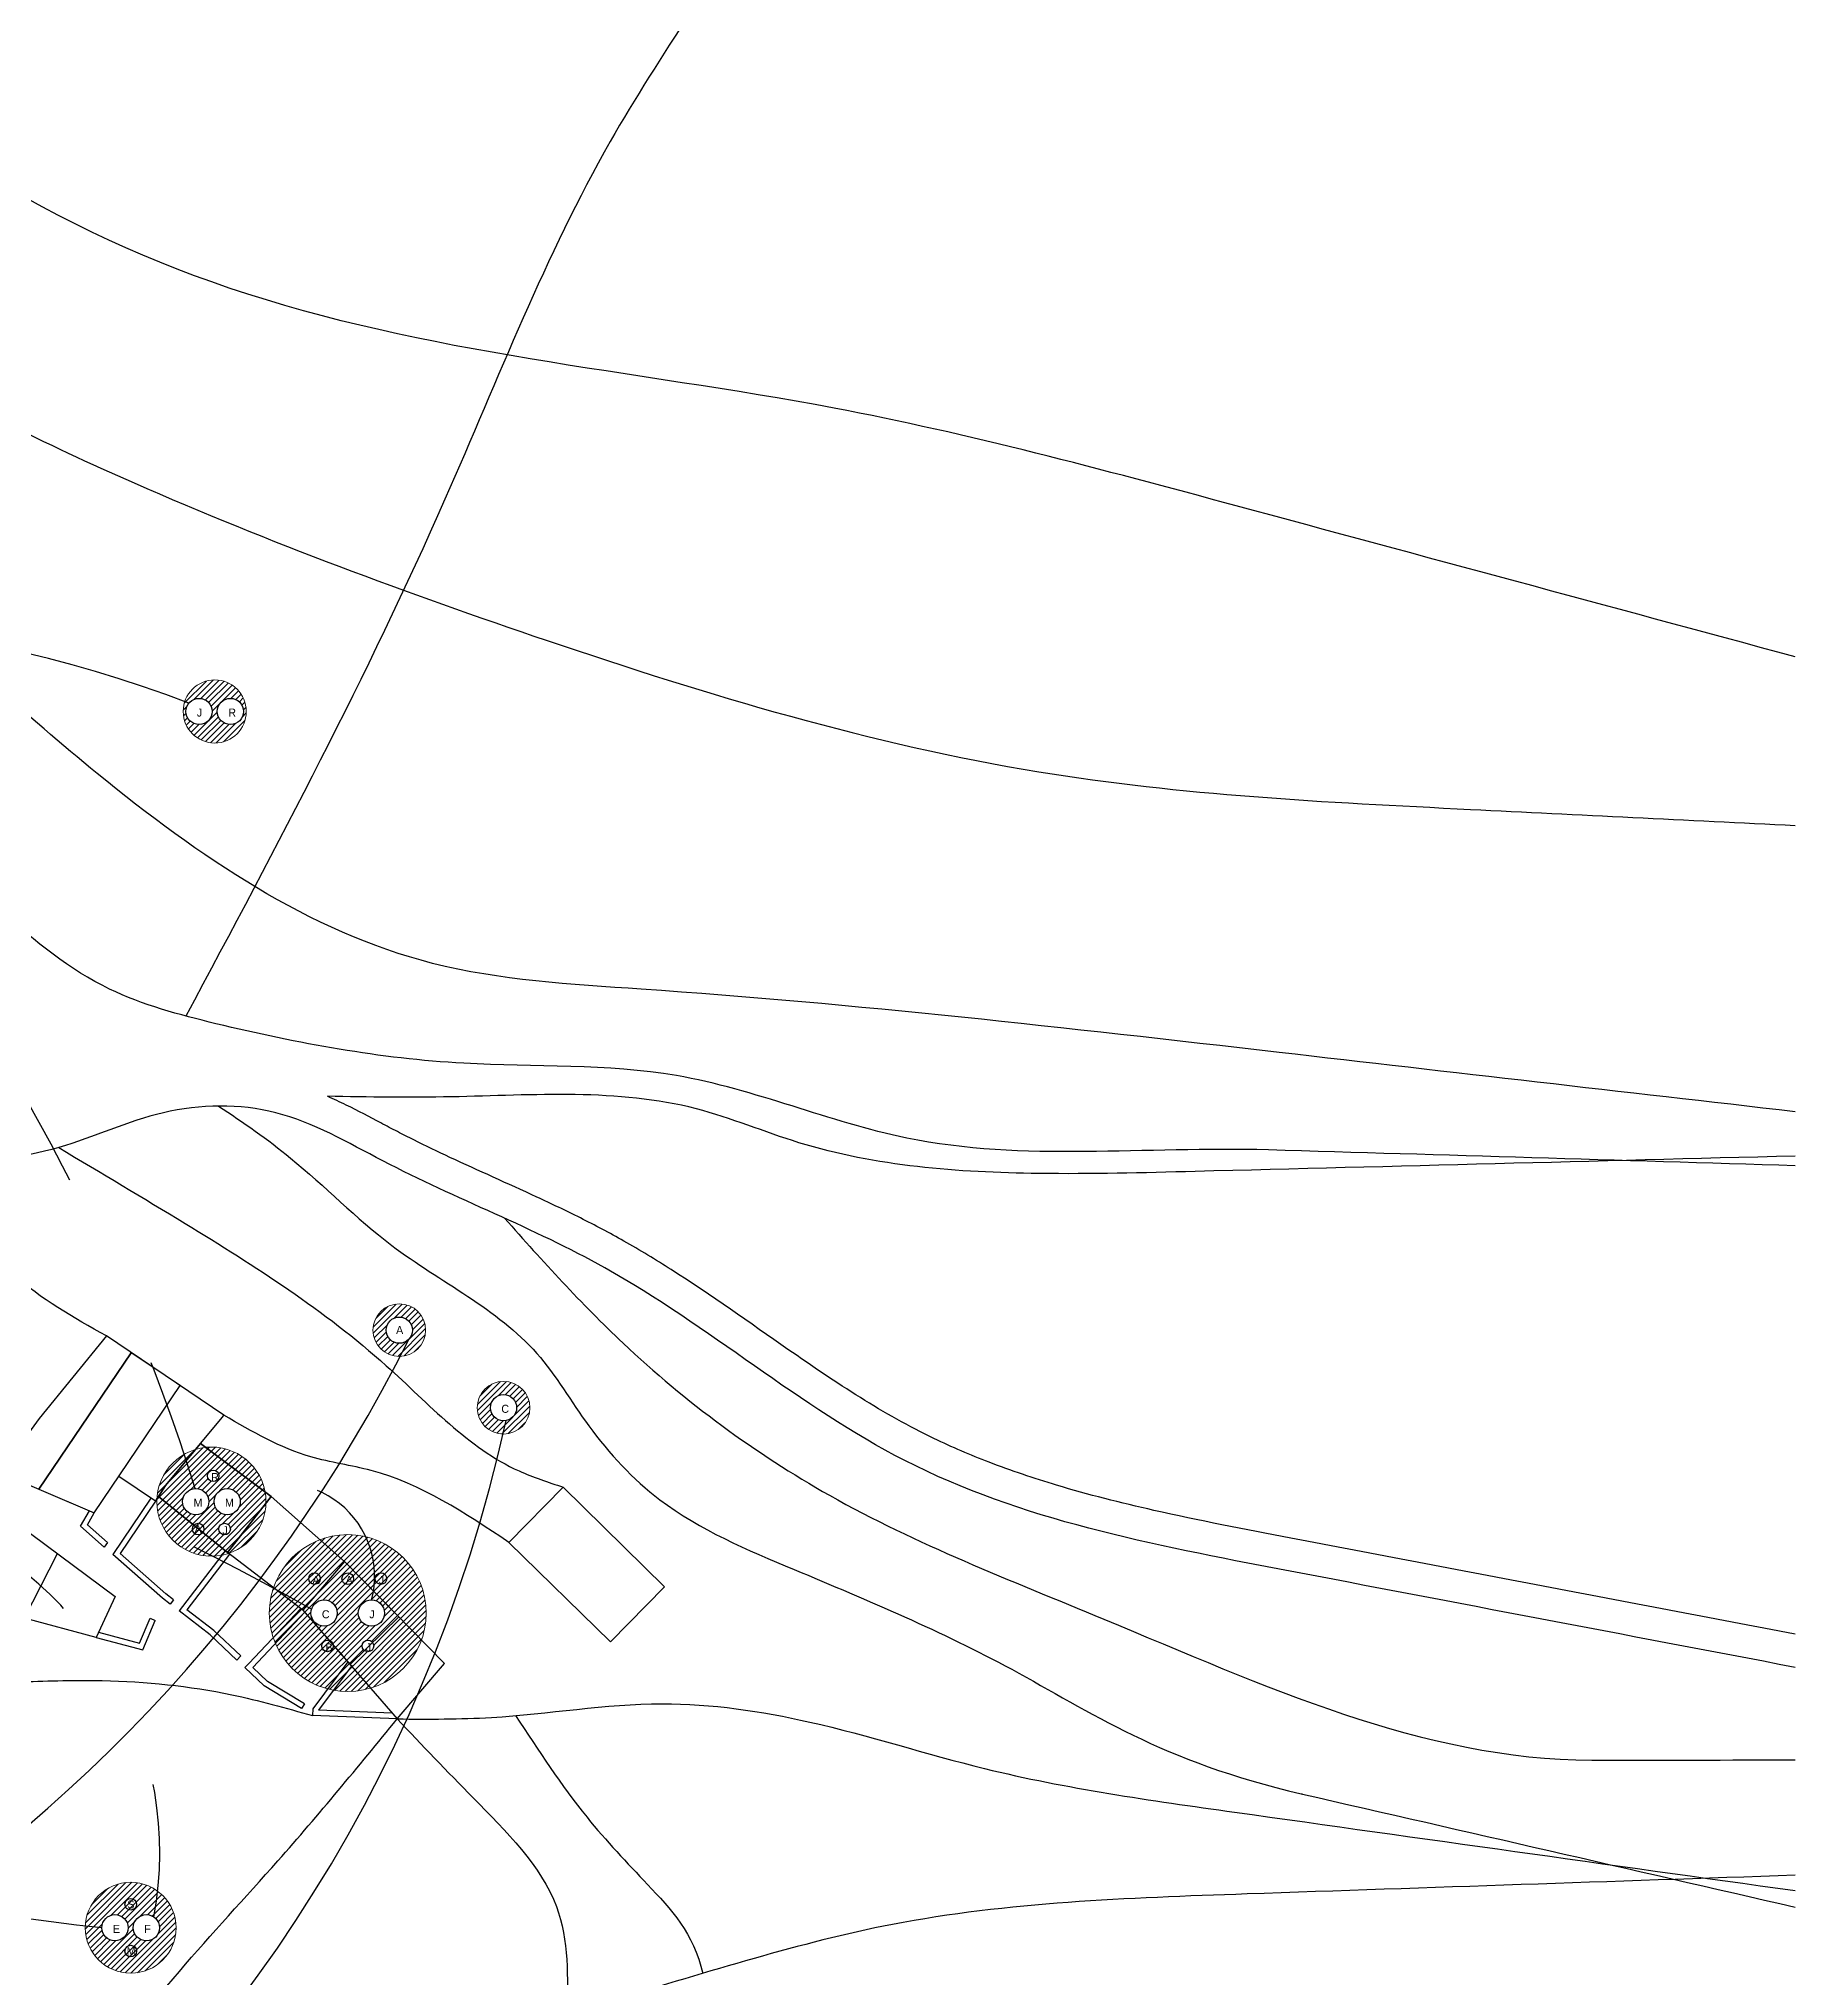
# Model space of a CAD drawing. Header units: metres. Extents: x 6005 to 6594, y -850 to -302.
# Drawn here: x 6435.6 to 6593.7, y -669.9 to -495.4 of the extents above; entities that cross this region are included whole.
import ezdxf

# ---------------------------------------------------------------- set-up
doc = ezdxf.new("R2010")
doc.units = ezdxf.units.M
doc.linetypes.add('ACAD_ISO03W100', pattern=[30, 12, -18])
for name, color, linetype in [('_Caminos', 2, 'Continuous'), ('_Proyeccion1', 3, 'Continuous'), ('_Tierras', 51, 'Continuous'), ('S_Cabezas familia', 3, 'Continuous'), ('S_Circulo grande', 191, 'Continuous'), ('S_ContornoViv', 2, 'Continuous'), ('S_Iniciales', 3, 'Continuous'), ('S_Lineas hermanos', 72, 'ACAD_ISO03W100'), ('S_Lineas hijos', 71, 'Continuous'), ('S_Sombreado', 191, 'Continuous')]:
    doc.layers.add(name, color=color, linetype=linetype)

msp = doc.modelspace()

# ---------------------------------------------------------------- hatches: boundary and pattern name
at = {"layer": 'S_Sombreado', "lineweight": 0}
h = msp.add_hatch(dxfattribs=at)
h.set_pattern_fill('ANSI31', color=256, scale=0.12)
h.set_pattern_definition([(45, (-1351.34805, -575.29005), (-0.269407684, 0.269407684), [])])
h.paths.add_polyline_path([(6454.28, -555.95, 1), (6448.6, -555.95, 1)])
h.paths.add_polyline_path([(6451.68, -555.95, -1), (6454.03, -555.95, -1)], flags=16)
h.paths.add_polyline_path([(6448.85, -555.95, -1), (6451.2, -555.95, -1)], flags=16)
h.paths.add_polyline_path([(6452.4, -556.81), (6453.49, -556.81), (6453.49, -555.32), (6452.4, -555.32)], flags=8)
h.paths.add_polyline_path([(6449.63, -556.81), (6450.49, -556.81), (6450.49, -555.32), (6449.63, -555.32)], flags=8)
h = msp.add_hatch(dxfattribs=at)
h.set_pattern_fill('ANSI31', color=256, scale=0.12)
h.set_pattern_definition([(45, (-1334.73374, -643.68717), (-0.269407684, 0.269407684), [])])
h.paths.add_polyline_path([(6470.42, -611.63, 1), (6465.69, -611.63, 1)])
h.paths.add_polyline_path([(6466.88, -611.63, -1), (6469.23, -611.63, -1)], flags=16)
h.paths.add_polyline_path([(6467.58, -612.37), (6468.61, -612.37), (6468.61, -610.88), (6467.58, -610.88)], flags=8)
h = msp.add_hatch(dxfattribs=at)
h.set_pattern_fill('ANSI31', color=256, scale=0.12)
h.set_pattern_definition([(45, (-1325.3614, -650.66428), (-0.269407684, 0.269407684), [])])
h.paths.add_polyline_path([(6479.79, -618.61, 1), (6475.06, -618.61, 1)])
h.paths.add_polyline_path([(6476.25, -618.61, -1), (6478.6, -618.61, -1)], flags=16)
h.paths.add_polyline_path([(6477, -619.48), (6478.09, -619.48), (6478.09, -618), (6477, -618)], flags=8)
h = msp.add_hatch(dxfattribs=at)
h.set_pattern_fill('ANSI31', color=256, scale=0.12)
h.set_pattern_definition([(45, (-1351.6471, -593.63056), (-0.269407684, 0.269407684), [])])
h.paths.add_polyline_path([(6446.24, -627.06, 1), (6456.05, -627.06, 1)])
h.paths.add_polyline_path([(6450.9, -627.06, -1), (6448.55, -627.06, -1)], flags=16)
h.paths.add_polyline_path([(6450.78, -624.74, -1), (6451.83, -624.74, -1)], flags=16)
h.paths.add_polyline_path([(6453.73, -627.06, -1), (6451.38, -627.06, -1)], flags=16)
h.paths.add_polyline_path([(6452.85, -629.53, -1), (6451.81, -629.53, -1)], flags=16)
h.paths.add_polyline_path([(6451.92, -630.4), (6452.78, -630.4), (6452.78, -628.91), (6451.92, -628.91)], flags=24)
h.paths.add_polyline_path([(6450.85, -625.6), (6451.94, -625.6), (6451.94, -624.12), (6450.85, -624.12)], flags=24)
h.paths.add_polyline_path([(6449.43, -630.29), (6450.47, -630.29), (6450.47, -628.81), (6449.43, -628.81)], flags=24)
h.paths.add_polyline_path([(6452.11, -627.92), (6453.31, -627.92), (6453.31, -626.43), (6452.11, -626.43)], flags=8)
h.paths.add_polyline_path([(6449.28, -627.92), (6450.48, -627.92), (6450.48, -626.43), (6449.28, -626.43)], flags=8)
h = msp.add_hatch(dxfattribs=at)
h.set_pattern_fill('ANSI31', color=256, scale=0.12)
h.set_pattern_definition([(45, (-1339.37786, -565.46073), (-0.269407684, 0.269407684), [])])
h.paths.add_polyline_path([(6456.35, -637.09, 1), (6470.47, -637.09, 1)])
h.paths.add_polyline_path([(6466.72, -637.09, -1), (6464.37, -637.09, -1)], flags=16)
h.paths.add_polyline_path([(6462.45, -637.09, -1), (6460.1, -637.09, -1)], flags=16)
h.paths.add_polyline_path([(6465.75, -640.05, -1), (6464.71, -640.05, -1)], flags=16)
h.paths.add_polyline_path([(6464.83, -640.93), (6465.69, -640.93), (6465.69, -639.45), (6464.83, -639.45)], flags=24)
h.paths.add_polyline_path([(6466, -634.86), (6466.86, -634.86), (6466.86, -633.38), (6466, -633.38)], flags=24)
h.paths.add_polyline_path([(6465.14, -637.95), (6466, -637.95), (6466, -636.47), (6465.14, -636.47)], flags=8)
h.paths.add_polyline_path([(6461.14, -640.93), (6462.18, -640.93), (6462.18, -639.45), (6461.14, -639.45)], flags=24)
h.paths.add_polyline_path([(6463.04, -634.87), (6464.07, -634.87), (6464.07, -633.39), (6463.04, -633.39)], flags=24)
h.paths.add_polyline_path([(6460.05, -634.86), (6461.08, -634.86), (6461.08, -633.38), (6460.05, -633.38)], flags=24)
h.paths.add_polyline_path([(6460.85, -637.96), (6461.94, -637.96), (6461.94, -636.48), (6460.85, -636.48)], flags=8)
h = msp.add_hatch(dxfattribs=at)
h.set_pattern_fill('ANSI31', color=256, scale=0.12)
h.set_pattern_definition([(45, (-1358.9099, -651.94012), (-0.269407684, 0.269407684), [])])
h.paths.add_polyline_path([(6439.79, -665.41, 1), (6447.97, -665.41, 1)])
h.paths.add_polyline_path([(6443.64, -665.41, -1), (6441.29, -665.41, -1)], flags=16)
h.paths.add_polyline_path([(6446.47, -665.41, -1), (6444.12, -665.41, -1)], flags=16)
h.paths.add_polyline_path([(6443.34, -664.08), (6444.37, -664.08), (6444.37, -662.59), (6443.34, -662.59)], flags=24)
h.paths.add_polyline_path([(6443.27, -668.28), (6444.47, -668.28), (6444.47, -666.8), (6443.27, -666.8)], flags=24)
h.paths.add_polyline_path([(6444.84, -666.27), (6445.81, -666.27), (6445.81, -664.78), (6444.84, -664.78)], flags=8)
h.paths.add_polyline_path([(6442.01, -666.27), (6443.04, -666.27), (6443.04, -664.78), (6442.01, -664.78)], flags=8)

# ---------------------------------------------------------------- linework, layer by layer
at = {"layer": '_Caminos', "color": 2}
for points, knots in [([(6341.58, -520.1), (6340.22, -519.45), (6336.88, -517.85), (6335.55, -511.24), (6340.97, -507.88), (6344.27, -499.67), (6354.65, -487.92), (6364.98, -467.3), (6388.6, -439.43), (6417.74, -408.67), (6439.03, -371.21), (6455.1, -352.82), (6461.8, -345.16), (6467.96, -338.11), (6474.12, -331.06), (6480.28, -324.01)], [0, 0, 0, 0, 4.451856, 10.881112, 15.215941, 22.064983, 36.775961, 61.916965, 90.703151, 145.936337, 188.593093, 219.073311, 219.073311, 219.073311, 247.110114, 247.110114, 247.110114, 247.110114]), ([(6593.67, -596.83), (6577.87, -596.35), (6562.08, -595.88), (6546.28, -595.41), (6546.27, -595.41), (6546.27, -595.41), (6546.27, -595.41), (6535.15, -595.08), (6516.97, -597.43), (6494.02, -587.28), (6472.6, -588.35), (6455.65, -585.23), (6437.01, -580.25), (6425.92, -566.27), (6410.97, -558.2), (6405.09, -551.69), (6402.91, -549.19)], [-46.247692, -46.247692, -46.247692, -46.247692, -0.009966, -0.009966, -0.009966, 0, 0, 0, 32.549053, 54.068363, 73.266237, 95.834875, 105.912196, 130.137777, 146.475338, 156.354724, 156.354724, 156.354724, 156.354724]), ([(6593.67, -641.98), (6578.36, -639.06), (6563.05, -636.15), (6547.74, -633.23), (6535.86, -630.97), (6513.29, -626.67), (6490.14, -606.17), (6469.89, -598.6), (6457.38, -591.18), (6446.66, -591.34), (6433.94, -597.47), (6423.14, -596.57), (6415.73, -595.96)], [-45.89507, -45.89507, -45.89507, -45.89507, 0, 0, 0, 35.59926, 67.66536, 89.855895, 100.420352, 110.536878, 120.438414, 142.142268, 142.142268, 142.142268, 142.142268]), ([(6593.67, -595.96), (6575.67, -596.43), (6557.67, -596.89), (6539.67, -597.35), (6534.99, -597.47), (6523.07, -597.78), (6507.67, -596.67), (6491.04, -589.61), (6476.34, -590.8), (6465.28, -590.66), (6461.58, -590.58)], [-54.120018, -54.120018, -54.120018, -54.120018, 0, 0, 0, 14.068148, 35.839162, 45.557084, 67.624557, 78.767542, 78.767542, 78.767542, 78.767542]), ([(6593.67, -638.99), (6578.54, -636.11), (6563.42, -633.22), (6548.29, -630.34), (6548.29, -630.34), (6548.29, -630.34), (6548.29, -630.34), (6544.13, -629.55), (6539.99, -628.76), (6532.98, -627.18), (6530.05, -626.44), (6525.14, -624.96), (6523.11, -624.28), (6519.44, -622.87), (6517.78, -622.16), (6515.04, -620.84), (6513.93, -620.26), (6511.72, -619.03), (6510.63, -618.38), (6507.36, -616.34), (6505.2, -614.87), (6499.6, -610.98), (6496.14, -608.49), (6491.12, -605.29), (6489.71, -604.43), (6486.97, -602.88), (6485.66, -602.19), (6483.04, -600.88), (6481.73, -600.26), (6477.79, -598.43), (6475.18, -597.28), (6471.51, -595.57), (6470.43, -595.05), (6468.86, -594.27), (6468.37, -594.02), (6467.39, -593.51), (6466.89, -593.25), (6465.39, -592.45), (6464.35, -591.9), (6462.72, -591.1), (6462.16, -590.84), (6461.58, -590.58)], [-45.34504, -45.34504, -45.34504, -45.34504, -0.001256, -0.001256, -0.001256, 0, 0, 0, 12.484611, 12.484611, 21.684891, 21.684891, 28.358216, 28.358216, 34.072881, 34.072881, 38.055217, 38.055217, 42.037554, 42.037554, 50.002227, 50.002227, 62.560312, 62.560312, 67.367058, 67.367058, 71.660389, 71.660389, 75.953719, 75.953719, 84.54038, 84.54038, 88.214225, 88.214225, 89.905408, 89.905408, 91.596591, 91.596591, 94.978958, 94.978958, 96.713654, 96.713654, 96.713654, 96.713654]), ([(6434.2, -643.26), (6436.57, -643.19), (6442.85, -643.01), (6451.66, -643.89), (6457.83, -645.64), (6460.24, -646.32)], [0, 0, 0, 0, 7.123631, 18.839801, 26.349994, 26.349994, 26.349994, 26.349994])]:
    msp.add_open_spline(points, degree=3, knots=knots, dxfattribs=at)
at = {"layer": '_Proyeccion1', "color": 2}
for points in [[(6441.5, -631.15), (6439.35, -629.26), (6440.16, -627.88)], [(6445.68, -626.74), (6442.26, -631.82)], [(6446.1, -627.02), (6442.92, -631.74)], [(6441.78, -630.74), (6439.98, -629.16), (6440.6, -628.07)], [(6441.78, -630.74), (6441.5, -631.15)], [(6452.38, -631.48), (6448.53, -636.5)], [(6447.43, -636.28), (6446.74, -635.75), (6442.26, -631.82)], [(6447.74, -635.89), (6447.05, -635.36), (6442.92, -631.74)], [(6452.78, -631.78), (6448.93, -636.8)], [(6447.74, -635.89), (6447.43, -636.28)], [(6448.53, -636.5), (6448.23, -636.89)], [(6459.2, -636.67), (6454.5, -641.64)], [(6440.77, -639.28), (6444.97, -640.41), (6446.08, -637.75)], [(6440.98, -638.82), (6444.67, -639.81), (6445.62, -637.55)], [(6445.62, -637.55), (6446.08, -637.75)], [(6453.43, -641.32), (6451.02, -639.04), (6448.23, -636.89)], [(6453.78, -640.95), (6451.35, -638.66), (6448.93, -636.8)], [(6459.56, -637.01), (6454.87, -641.98)], [(6453.78, -640.95), (6453.43, -641.32)], [(6454.5, -641.64), (6454.16, -642)], [(6463.42, -641.49), (6460.26, -645.7)], [(6463.82, -641.79), (6460.78, -645.84)], [(6459.26, -645.68), (6455.9, -643.65), (6454.16, -642)], [(6459.51, -645.25), (6456.2, -643.25), (6454.87, -641.98)], [(6459.51, -645.25), (6459.26, -645.68)], [(6460.26, -645.7), (6460.24, -646.32)], [(6467.86, -646.62), (6460.24, -646.32), (6460.24, -646.27)], [(6467.41, -646.11), (6460.78, -645.84)]]:
    msp.add_lwpolyline(points, dxfattribs=at)
at = {"layer": '_Tierras', "color": 2}
for points, knots in [([(6390.89, -532.61), (6395.41, -530.57), (6409.06, -524.38), (6420.22, -494.18), (6442.78, -464.16), (6449.38, -425.48), (6473.38, -401.75), (6479.94, -371.6), (6489.46, -353.32), (6494.21, -344.18), (6497.72, -337.46), (6501.22, -330.73), (6504.72, -324.01)], [0, 0, 0, 0, 14.500178, 43.809324, 89.878491, 128.014096, 156.338868, 187.258131, 218.133343, 218.133343, 218.133343, 240.867155, 240.867155, 240.867155, 240.867155]), ([(6593.67, -356.38), (6581.71, -369.38), (6569.76, -382.38), (6557.8, -395.39), (6546.7, -407.46), (6523.14, -433.08), (6507.71, -474.66), (6484.47, -506.4), (6470.68, -542.31), (6457.03, -568.08), (6448.84, -583.36)], [-52.539913, -52.539913, -52.539913, -52.539913, 0, 0, 0, 48.782865, 103.524478, 130.707769, 166.15661, 218.190332, 218.190332, 218.190332, 218.190332]), ([(6593.67, -551.03), (6576.89, -546.5), (6560.12, -541.97), (6543.35, -537.44), (6531.34, -534.2), (6501.45, -526.13), (6453.06, -522.58), (6411.83, -497.44), (6397.1, -466.44), (6386.43, -453.94), (6381.4, -448.15)], [-52.027931, -52.027931, -52.027931, -52.027931, 0, 0, 0, 37.224055, 92.715512, 145.027801, 171.284614, 194.225222, 194.225222, 194.225222, 194.225222]), ([(6395.27, -498.87), (6403.23, -507.93), (6417.51, -522.84), (6448.31, -537.74), (6483.03, -550.59), (6523.11, -562.72), (6551.44, -564.12), (6564.46, -564.76), (6574.2, -565.24), (6583.93, -565.72), (6593.67, -566.2)], [9.502828, 9.502828, 9.502828, 9.502828, 45.234374, 71.156151, 110.936287, 156.748323, 195.74997, 195.74997, 195.74997, 224.901065, 224.901065, 224.901065, 224.901065]), ([(6593.67, -591.97), (6578.19, -590.2), (6562.71, -588.42), (6547.23, -586.64), (6528.2, -584.46), (6502.93, -581.55), (6465.41, -579.54), (6442.78, -564.03), (6418.48, -541.53), (6399.51, -524.19), (6388.3, -511.06), (6385.93, -508.23)], [-46.92265, -46.92265, -46.92265, -46.92265, 0, 0, 0, 57.687586, 76.613844, 111.295002, 136.107263, 176.840521, 187.915983, 187.915983, 187.915983, 187.915983]), ([(6451.77, -591.46), (6454.01, -592.93), (6459.5, -596.74), (6467.92, -605.49), (6479.43, -610.91), (6485.07, -620.77), (6492.22, -628.41), (6506.09, -634.22), (6524.18, -641.81), (6536.67, -650.47), (6549.22, -653.35), (6549.26, -653.36), (6549.29, -653.37), (6549.33, -653.38), (6564.11, -656.77), (6578.89, -660.16), (6593.67, -663.55)], [4.432961, 4.432961, 4.432961, 4.432961, 12.444983, 24.47208, 40.749265, 48.777575, 58.007053, 71.610457, 93.154109, 116.987094, 116.987094, 116.987094, 117.05284, 117.05284, 117.05284, 145.070085, 145.070085, 145.070085, 145.070085]), ([(6441.69, -612.15), (6438.74, -610.5), (6433.36, -607.49), (6428.76, -601.33), (6426.39, -597.8), (6425.58, -596.55)], [0, 0, 0, 0, 10.005302, 18.257441, 22.72748, 22.72748, 22.72748, 22.72748]), ([(6437.4, -595.2), (6441.21, -597.46), (6451.35, -603.51), (6465.58, -612.54), (6475.22, -623.31), (6481.45, -625.32), (6482.8, -625.76)], [4.954558, 4.954558, 4.954558, 4.954558, 18.223797, 40.395105, 55.643475, 59.875929, 59.875929, 59.875929, 59.875929]), ([(6477.52, -601.56), (6480.96, -605.42), (6489.58, -614.97), (6507.46, -628.17), (6537.16, -639.55), (6560.22, -650.34), (6575.58, -650.33), (6575.69, -650.33), (6581.68, -650.32), (6587.67, -650.31), (6593.67, -650.31)], [1.642867, 1.642867, 1.642867, 1.642867, 17.150622, 40.218764, 67.283481, 113.003744, 113.331492, 113.331492, 113.331492, 131.312933, 131.312933, 131.312933, 131.312933]), ([(6477.92, -630.73), (6473.96, -628.09), (6468.43, -624.4), (6458.95, -623.17), (6454.8, -620.76), (6452.27, -619.29)], [0, 0, 0, 0, 13.973096, 19.561004, 28.214775, 28.214775, 28.214775, 28.214775]), ([(6467.86, -646.62), (6470.68, -646.64), (6478.65, -646.67), (6491.01, -644.48), (6506.05, -646.72), (6522.71, -652.14), (6535.66, -653.95), (6543.22, -655.01), (6560.04, -657.36), (6576.85, -659.72), (6593.67, -662.07)], [0, 0, 0, 0, 8.483006, 23.890866, 37.286107, 53.567561, 76.406605, 76.406605, 76.406605, 127.202172, 127.202172, 127.202172, 127.202172]), ([(6390.81, -655.93), (6391.63, -657.94), (6394.16, -663.55), (6404.1, -669.06), (6410.71, -682.55), (6427, -687.01), (6440.05, -679.65), (6447.96, -669.34), (6457.99, -658.66), (6464.33, -650.93), (6467.86, -646.62)], [1.334968, 1.334968, 1.334968, 1.334968, 7.69349, 19.629266, 33.430488, 51.068402, 62.537464, 76.503264, 89.821045, 106.497319, 106.497319, 106.497319, 106.497319]), ([(6467.86, -646.62), (6470.09, -648.97), (6475.13, -654.26), (6485.95, -664.84), (6480.66, -680.99), (6488.85, -694.1), (6495.82, -709.74), (6515.93, -725.08), (6532.27, -735.46), (6541.38, -741.25), (6558.81, -752.31), (6576.24, -763.38), (6593.67, -774.45)], [0, 0, 0, 0, 9.861596, 22.187219, 42.20075, 52.547881, 67.393225, 93.252276, 125.876919, 125.876919, 125.876919, 188.271965, 188.271965, 188.271965, 188.271965]), ([(6478.51, -646.32), (6480.57, -649.44), (6484.1, -654.9), (6490.67, -661.8), (6494.54, -665.89), (6495.36, -669.52)], [2.04822, 2.04822, 2.04822, 2.04822, 13.29781, 21.557293, 30.895742, 30.895742, 30.895742, 30.895742]), ([(6593.67, -660.69), (6577.22, -661.25), (6560.78, -661.81), (6544.34, -662.37), (6533.57, -662.74), (6514.13, -663.41), (6490.6, -671.16), (6472.65, -675.89), (6463.7, -688.96), (6448.67, -686.89), (6433.52, -688.71), (6423.43, -685.53), (6417.9, -683.78)], [-48.941722, -48.941722, -48.941722, -48.941722, 0, 0, 0, 32.03636, 57.864865, 74.726371, 85.844628, 101.129286, 115.204599, 132.259452, 132.259452, 132.259452, 132.259452])]:
    msp.add_open_spline(points, degree=3, knots=knots, dxfattribs=at)
at = {"layer": 'S_Cabezas familia'}
for centre, radius in [((6450.03, -555.95), 1.18), ((6452.85, -555.95), 1.18), ((6468.05, -611.63), 1.18), ((6477.43, -618.61), 1.18), ((6451.3, -624.74), 0.523), ((6449.73, -627.06), 1.18), ((6452.56, -627.06), 1.18), ((6449.95, -629.53), 0.523), ((6452.33, -629.53), 0.523), ((6460.42, -633.99), 0.523), ((6463.41, -634), 0.523), ((6466.4, -633.99), 0.523), ((6461.28, -637.09), 1.18), ((6465.54, -637.09), 1.18), ((6461.59, -640.05), 0.523), ((6465.23, -640.05), 0.523), ((6443.88, -663.3), 0.523), ((6442.46, -665.41), 1.18), ((6445.29, -665.41), 1.18), ((6443.88, -667.51), 0.523)]:
    msp.add_circle(centre, radius, dxfattribs=at)
at = {"layer": 'S_Circulo grande', "lineweight": 20}
for centre, radius in [((6451.44, -555.95), 2.84), ((6468.05, -611.63), 2.37), ((6477.43, -618.61), 2.37), ((6451.14, -627.06), 4.91), ((6463.41, -637.09), 7.06), ((6443.88, -665.41), 4.09)]:
    msp.add_circle(centre, radius, dxfattribs=at)
at = {"layer": 'S_ContornoViv'}
for points in [[(6446.1, -627.02), (6447.02, -625.61), (6452.13, -619.46), (6452.27, -619.29), (6441.69, -612.15), (6435.64, -619.57), (6432.07, -624.44)], [(6435.62, -625.95), (6443.93, -613.66)], [(6440.6, -628.07), (6448.32, -616.62)], [(6450.16, -621.83), (6456.52, -626.59), (6463.11, -632.45)], [(6432.07, -624.44), (6440.6, -628.07)], [(6446.1, -627.02), (6442.8, -624.8)], [(6477.92, -630.73), (6487.04, -639.69), (6491.92, -634.72), (6482.8, -625.76), (6477.92, -630.73)], [(6429.72, -629.17), (6431.21, -627.22), (6442.47, -635.59), (6440.77, -639.28), (6440.77, -639.28), (6434.31, -637.55), (6429.73, -636.32)], [(6459.38, -636.84), (6452.58, -631.63), (6446.38, -626.59)], [(6456.52, -626.59), (6452.58, -631.63)], [(6434.31, -637.55), (6437.28, -631.73)], [(6459.38, -636.84), (6467.86, -646.62), (6472.13, -641.62), (6463.11, -632.45), (6459.38, -636.84)], [(6463.62, -641.73), (6468, -637.42)]]:
    msp.add_lwpolyline(points, dxfattribs=at)
for points in [[(6448.32, -616.62), (6443.93, -613.66), (6435.62, -625.95), (6440.6, -628.07), (6448.32, -616.62)], [(6456.52, -626.59), (6450.16, -621.83), (6447.02, -625.61), (6446.38, -626.59), (6452.58, -631.63), (6456.52, -626.59)], [(6468, -637.42), (6463.11, -632.45), (6459.38, -636.84), (6463.62, -641.73), (6468, -637.42)]]:
    msp.add_lwpolyline(points, close=True, dxfattribs=at)
at = {"layer": 'S_Lineas hermanos'}
for centre, radius, start, end in [((6276.94, -680.06), 181.05, 17.4132, 62.5904), ((6320.06, -888.72), 288.32, 60.927, 76.7605), ((6457.49, -633.77), 8.34, 345.0861, 118.2277), ((6414.25, -658.64), 32.24, 349.6392, 68.518)]:
    msp.add_arc(centre, radius, start, end, dxfattribs=at)
at = {"layer": 'S_Lineas hijos'}
for centre, radius, start, end in [((6408.84, -660.17), 112.43, 69.0062, 139.5049), ((6457.31, -510.96), 155.27, 210.6965, 264.0773), ((6346.44, -591.04), 134.32, 182.6867, 347.6559), ((6344.1, -549.95), 139.59, 200.0606, 333.4146)]:
    msp.add_arc(centre, radius, start, end, dxfattribs=at)

# ---------------------------------------------------------------- texts
at = {"layer": 'S_Iniciales', "char_height": 0.72, "attachment_point": 1}
for s, insert in [('J', (6449.83, -555.69)), ('R', (6452.66, -555.69)), ('A', (6467.76, -611.26)), ('C', (6477.23, -618.35)), ('R', (6451.11, -624.49)), ('M', (6449.53, -626.8)), ('M', (6452.36, -626.8)), ('A', (6449.62, -629.18)), ('J', (6452.13, -629.28)), ('A', (6460.23, -633.75)), ('A', (6463.22, -633.76)), ('J', (6466.21, -633.75)), ('C', (6461.08, -636.84)), ('J', (6465.35, -636.84)), ('B', (6461.4, -639.82)), ('J', (6465.04, -639.82)), ('S', (6443.57, -662.95)), ('E', (6442.27, -665.15)), ('F', (6445.1, -665.15)), ('M', (6443.52, -667.17))]:
    msp.add_mtext_dynamic_manual_height_columns(s, width=0.446, gutter_width=30, heights=[0], dxfattribs=dict(at, insert=insert))

doc.saveas('drawing.dxf')
